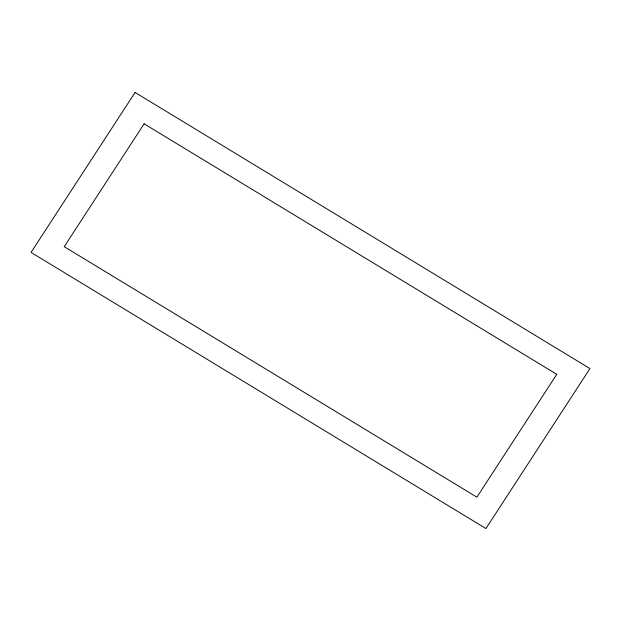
<?xml version="1.0" encoding="UTF-8"?>
<svg xmlns="http://www.w3.org/2000/svg" width="621" height="621" viewBox="0 0 621 621"><rect width="100%" height="100%" fill="white"/><g stroke="black" fill="none" stroke-linecap="round" stroke-linejoin="round"><path stroke-width="0.93" d="M135.075 92.451L31.05 252.413L485.925 528.549L589.95 368.587L135.075 92.451M144.119 123.82L64.227 246.669L476.881 497.18L556.773 374.331L144.119 123.82"/></g></svg>
